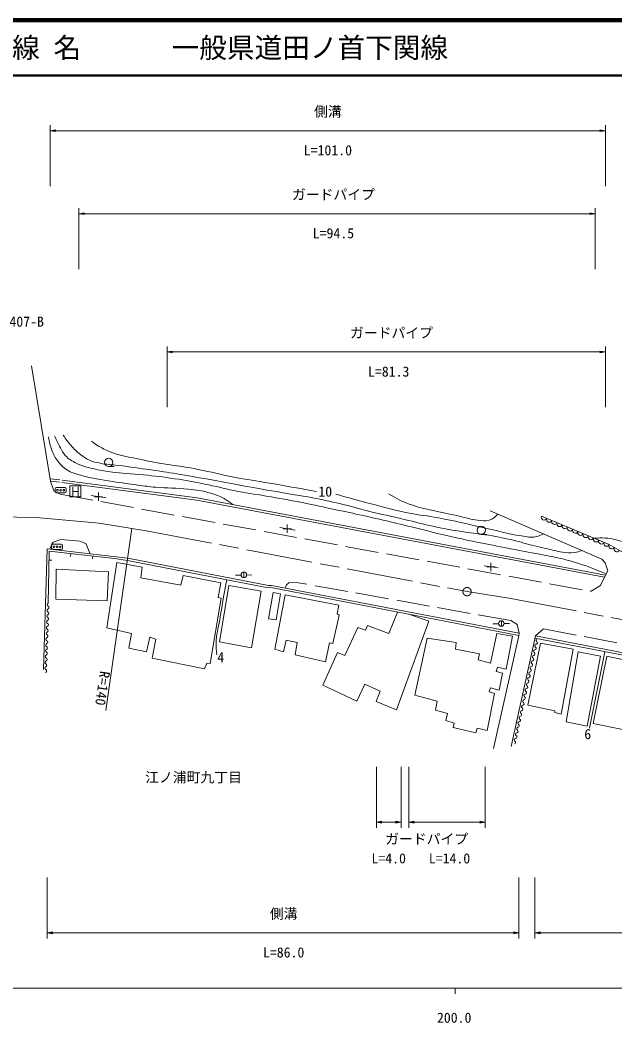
# Model space of a CAD drawing. Units: millimetres, scale not verified. Extents: x 40000 to 680000, y 20000 to 380000.
# Drawn here: x 189317 to 296922, y 198715 to 380000 of the extents above; entities that cross this region are included whole.
import ezdxf
from ezdxf.enums import TextEntityAlignment as Align

# ---------------------------------------------------------------- set-up
doc = ezdxf.new("R2010")
doc.units = ezdxf.units.MM
doc.header["$LTSCALE"] = 1000
doc.linetypes.add('CHAIN', pattern=[18.5, 12, -1.5, 3.5, -1.5])
doc.linetypes.add('DASHED', pattern=[7.5, 6, -1.5])
for name, color, linetype, lineweight in [('M-BMK', 2, 'CHAIN', 13), ('M-STR-HTXT', 7, 'Continuous', 13), ('M-STR-STRC', 7, 'Continuous', 13), ('M-TTL', 2, 'Continuous', 140), ('M-TTL-BAND', 7, 'Continuous', 13), ('M-TTL-LINE', 7, 'Continuous', 50), ('M-WORK', 1, 'Continuous', 13)]:
    doc.layers.add(name, color=color, linetype=linetype, lineweight=lineweight)
doc.layers.add('M-BMK-HTXT', color=7, linetype='Continuous')
doc.layers.add('M-TTL-TXT', color=7, linetype='Continuous')
doc.styles.add('ＭＳ ゴシック', font='')
doc.styles.get('ＭＳ ゴシック').set_extended_font_data('MS Gothic')

# ---------------------------------------------------------------- blocks, each defined once
blk = doc.blocks.new('open_arrow')
at = {"color": 0, "linetype": 'Continuous', "lineweight": -2}
blk.add_lwpolyline([(7.5, 1.25), (0, 0), (7.5, -1.25)], dxfattribs=at)
blk = doc.blocks.new('plus')
at = {"color": 0, "linetype": 'Continuous', "lineweight": -2}
for p, q in [((-1.25, 0), (1.25, 0)), ((0, -1.25), (0, 1.25))]:
    blk.add_line(p, q, dxfattribs=at)

msp = doc.modelspace()

# ---------------------------------------------------------------- linework, layer by layer
at = {"layer": 'M-BMK'}
for p, q in [((182796, 290226), (192224, 290086)), ((192224, 290086), (203647, 289030)), ((203647, 289030), (212136, 287698)), ((212136, 287698), (270172, 276680)), ((270172, 276680), (278092, 275456)), ((278092, 275456), (361490, 259518))]:
    msp.add_line(p, q, dxfattribs=at)
msp.add_circle((270172, 276680), 750, dxfattribs=at)
at = {"layer": 'M-STR-HTXT'}
for p, q in [((194782, 350000), (194782, 361000)), ((295204, 350000), (295204, 361000)), ((194782, 360000), (295204, 360000)), ((199960, 335000), (199960, 346000)), ((199960, 345000), (293354, 345000)), ((293354, 335000), (293354, 346000)), ((215915, 310000), (215915, 321000)), ((295204, 310000), (295204, 321000)), ((215915, 320000), (295204, 320000)), ((209565, 288101), (204837, 255201)), ((253764, 245000), (253764, 234000)), ((258243, 245000), (258243, 234000)), ((259618, 245000), (259618, 234000)), ((273452, 245000), (273452, 234000)), ((253764, 235000), (258243, 235000)), ((259618, 235000), (273452, 235000)), ((194228, 225000), (194228, 214000)), ((279542, 225000), (279542, 214000)), ((282450, 225000), (282450, 214000)), ((194228, 215000), (279542, 215000)), ((282450, 215000), (359254, 215000))]:
    msp.add_line(p, q, dxfattribs=at)
at = {"layer": 'M-STR-STRC'}
for p, q in [((200324, 295803), (198324, 295803)), ((198324, 295803), (198324, 293803)), ((198864, 293888), (198864, 295587)), ((199855, 295598), (199855, 293893)), ((200324, 293803), (200324, 295803)), ((198324, 293803), (200324, 293803)), ((198864, 294803), (199855, 294803))]:
    msp.add_line(p, q, dxfattribs=at)
at = {"layer": 'M-TTL'}
msp.add_line((680000, 380000), (40000, 380000), dxfattribs=at)
at = {"layer": 'M-TTL-BAND'}
for p, q in [((40000, 205000), (579000, 205000)), ((268000, 205000), (268000, 204000))]:
    msp.add_line(p, q, dxfattribs=at)
at = {"layer": 'M-TTL-LINE'}
msp.add_line((40000, 370000), (680000, 370000), dxfattribs=at)
at = {"layer": 'M-WORK'}
for p, q in [((191359, 317513), (194849, 296672)), ((205343, 299281), (206343, 299281)), ((194782, 297074), (196496, 296869)), ((194849, 296672), (196439, 296462)), ((197412, 295514), (195912, 295514)), ((196860, 296404), (221302, 293237)), ((196912, 296801), (221376, 293630)), ((195662, 295264), (195662, 294764)), ((195912, 294514), (197412, 294514)), ((197662, 294764), (197662, 295264)), ((202190, 294034), (204910, 293638)), ((221302, 293237), (295005, 279312)), ((221376, 293630), (295204, 279662)), ((294541, 282575), (274375, 291269)), ((283624, 290314), (295890, 285172)), ((236317, 288296), (239087, 287785)), ((272740, 287022), (273740, 287022)), ((195024, 285025), (195024, 284525)), ((196774, 285275), (195274, 285275)), ((197024, 284525), (197024, 285025)), ((295890, 285172), (303220, 280991)), ((193533, 262583), (194228, 284441)), ((194228, 284441), (208835, 282718)), ((194545, 280738), (194556, 283969)), ((194556, 283969), (206377, 282656)), ((195274, 284275), (196774, 284275)), ((198478, 283533), (198423, 283036)), ((202454, 283092), (202399, 282595)), ((194550, 282353), (195050, 282352)), ((206796, 281935), (205037, 270161)), ((208759, 282325), (206377, 282656)), ((211424, 281129), (206796, 281935)), ((208759, 282325), (234201, 277394)), ((208835, 282718), (234277, 277786)), ((211174, 279174), (211424, 281129)), ((273282, 281322), (275784, 280965)), ((295172, 281867), (294541, 282575)), ((295651, 280450), (295172, 281867)), ((194545, 280738), (194412, 274603)), ((218820, 279581), (218413, 277876)), ((225606, 278299), (218820, 279581)), ((229292, 279673), (228263, 279672)), ((229790, 279216), (229790, 280216)), ((230290, 279690), (231251, 279686)), ((295005, 279312), (295651, 280450)), ((218413, 277876), (211174, 279174)), ((225153, 275593), (225606, 278299)), ((234201, 277394), (234699, 277413)), ((234277, 277786), (234775, 277806)), ((234699, 277413), (279549, 268751)), ((234775, 277806), (279617, 269145)), ((225684, 275500), (225153, 275593)), ((235392, 266254), (237299, 276079)), ((237299, 276079), (246978, 274250)), ((223688, 263659), (225684, 275500)), ((246978, 274250), (246666, 272686)), ((247056, 272436), (245868, 267286)), ((246666, 272686), (247056, 272436)), ((257561, 272997), (255994, 269120)), ((263243, 271327), (259649, 272594)), ((205037, 270161), (209469, 269082)), ((250396, 270183), (248092, 265107)), ((251814, 269704), (250396, 270183)), ((252179, 270548), (251814, 269704)), ((255994, 269120), (252179, 270548)), ((257401, 255329), (263243, 271327)), ((275880, 270881), (274851, 270880)), ((276378, 270424), (276378, 271424)), ((276877, 270898), (277839, 270894)), ((209469, 269082), (209000, 266455)), ((212214, 265799), (212777, 268472)), ((212777, 268472), (213902, 268097)), ((275571, 269138), (274435, 263770)), ((279542, 268711), (274982, 248304)), ((278365, 268617), (275571, 269138)), ((277267, 262659), (278365, 268617)), ((278161, 248670), (282542, 268663)), ((279617, 269145), (279542, 268711)), ((282542, 268663), (359254, 253806)), ((213902, 268097), (213222, 264649)), ((237477, 267880), (236997, 265816)), ((239426, 267484), (237477, 267880)), ((239061, 265274), (239426, 267484)), ((245284, 267443), (244565, 263971)), ((245868, 267286), (245284, 267443)), ((262967, 268295), (260699, 257975)), ((268172, 267467), (262967, 268295)), ((268109, 266268), (268172, 267467)), ((283460, 267379), (281177, 256168)), ((359265, 253453), (282450, 268245)), ((289386, 266253), (283460, 267379)), ((209000, 266455), (212214, 265799)), ((236997, 265816), (235392, 266254)), ((244565, 263971), (239061, 265274)), ((246737, 265680), (244058, 259801)), ((248092, 265107), (246737, 265680)), ((272394, 265434), (268109, 266268)), ((272204, 264333), (272394, 265434)), ((287214, 254560), (289386, 266253)), ((292348, 251991), (295088, 265811)), ((213222, 264649), (222674, 262703)), ((222674, 262703), (223125, 263774)), ((223125, 263774), (223688, 263659)), ((274435, 263770), (272204, 264333)), ((275425, 262228), (275669, 263041)), ((275669, 263041), (277267, 262659)), ((276555, 261931), (275425, 262228)), ((275976, 258882), (276555, 261931)), ((244058, 259801), (250219, 256892)), ((250219, 256892), (251657, 259926)), ((251657, 259926), (254430, 258664)), ((274194, 258553), (274397, 259319)), ((274397, 259319), (275976, 258882)), ((254430, 258664), (253753, 256840)), ((260699, 257975), (264765, 256880)), ((273803, 251580), (275163, 258287)), ((275163, 258287), (274194, 258553)), ((253753, 256840), (257401, 255329)), ((264765, 256880), (264483, 255238)), ((281177, 256168), (286056, 255120)), ((264483, 255238), (266610, 254644)), ((266610, 254644), (266328, 253378)), ((286056, 255120), (286024, 254839)), ((286024, 254839), (287214, 254560)), ((266328, 253378), (267861, 252924)), ((267861, 252924), (267642, 252096)), ((267642, 252096), (271786, 251126)), ((271786, 251126), (272004, 252017)), ((272004, 252017), (273803, 251580))]:
    msp.add_line(p, q, dxfattribs=at)
at = {"layer": 'M-WORK', "linetype": 'DASHED'}
for p, q in [((194849, 296672), (195437, 294898)), ((195437, 294898), (196557, 294295)), ((196557, 294295), (292612, 276737)), ((195093, 285239), (194707, 284385)), ((195335, 285622), (195093, 285239)), ((196714, 286095), (195335, 285622)), ((200110, 285827), (196714, 286095)), ((201196, 285380), (200110, 285827)), ((201998, 283525), (201196, 285380)), ((294338, 277774), (295005, 279312)), ((237521, 277897), (237268, 277324)), ((237942, 278242), (237521, 277897)), ((239257, 278357), (237942, 278242)), ((278116, 271437), (239257, 278357)), ((292612, 276737), (294338, 277774)), ((279253, 270761), (278116, 271437)), ((279617, 269145), (279253, 270761)), ((282542, 268663), (284003, 269936)), ((284003, 269936), (358465, 255826))]:
    msp.add_line(p, q, dxfattribs=at)
at = {"layer": 'M-WORK'}
for points in [[(195847, 280728), (205296, 280278), (205061, 275045), (195811, 275301)], [(225383, 267631), (227064, 277761), (232934, 276794), (231205, 266526)], [(235071, 276519), (234282, 271792), (235663, 271576), (236451, 276289)], [(291922, 252384), (294330, 265001), (290296, 265770), (288114, 253145)], [(300837, 263895), (298347, 251749), (292968, 252852), (295458, 264998)]]:
    msp.add_lwpolyline(points, close=True, dxfattribs=at)
for centre, radius in [((205343, 300031), 750), ((196087, 295014), 150), ((196662, 295014), 150), ((197237, 295014), 150), ((272740, 287772), 750), ((195449, 284775), 150), ((196024, 284775), 150), ((196599, 284775), 150), ((229790, 279716), 500), ((276378, 270924), 500)]:
    msp.add_circle(centre, radius, dxfattribs=at)
for centre, radius, start, end in [((195912, 295264), 250, 90, 180), ((197412, 295264), 250, 0, 90), ((195912, 294764), 250, 180, 270), ((197412, 294764), 250, 270, 0), ((284100, 290127), 512, 158.56342, 335.94936), ((285044, 289732), 512, 158.56342, 335.94936), ((285987, 289336), 512, 158.56342, 335.94936), ((286931, 288941), 512, 158.56342, 335.94936), ((287874, 288545), 512, 158.56342, 335.94936), ((288818, 288149), 512, 158.56342, 335.94936), ((289762, 287754), 512, 158.56342, 335.94936), ((290705, 287358), 512, 158.56342, 335.94936), ((291649, 286963), 512, 158.56342, 335.94936), ((292592, 286567), 512, 158.56342, 335.94936), ((195274, 285025), 250, 90, 180), ((196774, 285025), 250, 0, 90), ((293536, 286172), 512, 158.56342, 335.94936), ((294479, 285776), 512, 158.56342, 335.94936), ((295423, 285381), 512, 158.56342, 335.94936), ((296362, 284935), 528, 153.35914, 327.24069), ((297278, 284413), 528, 153.35914, 327.24069), ((195274, 284525), 250, 180, 270), ((196774, 284525), 250, 270, 0), ((194523, 274337), 288, 112.54697, 243.20158), ((194263, 273824), 288, 292.54697, 63.20158), ((194445, 272249), 288, 112.54697, 243.20158), ((194484, 273293), 288, 112.54697, 243.20158), ((194186, 271735), 288, 292.54697, 63.20158), ((194225, 272780), 288, 292.54697, 63.20158), ((194368, 270160), 288, 112.54697, 243.20158), ((194406, 271204), 288, 112.54697, 243.20158), ((194147, 270691), 288, 292.54697, 63.20158), ((194290, 268071), 288, 112.54697, 243.20158), ((194329, 269116), 288, 112.54697, 243.20158), ((194070, 268602), 288, 292.54697, 63.20158), ((194108, 269647), 288, 292.54697, 63.20158), ((194251, 267027), 288, 112.54697, 243.20158), ((193992, 266514), 288, 292.54697, 63.20158), ((194031, 267558), 288, 292.54697, 63.20158), ((282705, 266890), 275, 98.97871, 236.37073), ((282400, 266432), 275, 278.97871, 56.37073), ((282924, 267891), 275, 98.97871, 236.37073), ((282619, 267433), 275, 278.97871, 56.37073), ((194174, 264938), 288, 112.54697, 243.20158), ((194212, 265982), 288, 112.54697, 243.20158), ((193914, 264425), 288, 292.54697, 63.20158), ((193953, 265469), 288, 292.54697, 63.20158), ((282268, 264889), 275, 98.97871, 236.37073), ((282486, 265889), 275, 98.97871, 236.37073), ((282182, 265432), 275, 278.97871, 56.37073), ((194096, 262849), 288, 112.54697, 243.20158), ((194135, 263894), 288, 112.54697, 243.20158), ((193876, 263380), 288, 292.54697, 63.20158), ((281830, 262887), 275, 98.97871, 236.37073), ((282049, 263888), 275, 98.97871, 236.37073), ((281744, 263430), 275, 278.97871, 56.37073), ((281963, 264431), 275, 278.97871, 56.37073), ((193837, 262336), 288, 292.54697, 63.20158), ((281393, 260886), 275, 98.97871, 236.37073), ((281612, 261886), 275, 98.97871, 236.37073), ((281307, 261429), 275, 278.97871, 56.37073), ((281526, 262429), 275, 278.97871, 56.37073), ((281174, 259885), 275, 98.97871, 236.37073), ((280870, 259427), 275, 278.97871, 56.37073), ((281088, 260428), 275, 278.97871, 56.37073), ((280737, 257884), 275, 98.97871, 236.37073), ((280433, 257426), 275, 278.97871, 56.37073), ((280956, 258884), 275, 98.97871, 236.37073), ((280651, 258427), 275, 278.97871, 56.37073), ((280300, 255882), 275, 98.97871, 236.37073), ((279995, 255425), 275, 278.97871, 56.37073), ((280518, 256883), 275, 98.97871, 236.37073), ((280214, 256425), 275, 278.97871, 56.37073), ((279862, 253881), 275, 98.97871, 236.37073), ((280081, 254882), 275, 98.97871, 236.37073), ((279777, 254424), 275, 278.97871, 56.37073), ((279425, 251879), 275, 98.97871, 236.37073), ((279644, 252880), 275, 98.97871, 236.37073), ((279339, 252422), 275, 278.97871, 56.37073), ((279558, 253423), 275, 278.97871, 56.37073), ((279206, 250879), 275, 98.97871, 236.37073), ((278902, 250421), 275, 278.97871, 56.37073), ((279121, 251422), 275, 278.97871, 56.37073), ((278988, 249878), 275, 98.97871, 236.37073), ((278683, 249420), 275, 278.97871, 56.37073)]:
    msp.add_arc(centre, radius, start, end, dxfattribs=at)
for points, knots in [([(194437, 304684), (194657, 303568), (194728, 303180), (195094, 302276), (195438, 301422), (195627, 300914), (196204, 300196), (196827, 299420), (197234, 298977), (198111, 298507), (198919, 298075), (199431, 297946), (200316, 297710), (202528, 297120), (203812, 296974), (206070, 296600), (207848, 296305), (208850, 296179), (210636, 295943), (211880, 295779), (212575, 295655), (213826, 295552), (216143, 295361), (217457, 295463), (219768, 295208), (221222, 295048), (222057, 294989), (223458, 294567), (224559, 294235), (225222, 294109), (226210, 293520), (226833, 293147), (227080, 292976), (227716, 292431)], [0, 0, 0, 0, 1, 1, 1, 2, 2, 2, 3, 3, 3, 4, 4, 4, 5, 5, 5, 6, 6, 6, 7, 7, 7, 8, 8, 8, 9, 9, 9, 10, 10, 10, 11, 11, 11, 11]), ([(295332, 279887), (292639, 280965), (291889, 281327), (289599, 282001), (288773, 282244), (288310, 282383), (287473, 282585), (286168, 282899), (285424, 283016), (284109, 283280), (279913, 284119), (277546, 284506), (273353, 285357), (270109, 286016), (268290, 286377), (265066, 287124), (263996, 287372), (263412, 287569), (262345, 287828), (258070, 288867), (255679, 289468), (251384, 290424), (249457, 290852), (248373, 291073), (246443, 291487), (244068, 291995), (242744, 292316), (240361, 292785), (237810, 293286), (236370, 293511), (233809, 293957), (231545, 294352), (230262, 294495), (228008, 294942), (225938, 295353), (224807, 295716), (222738, 296131), (220604, 296559), (219403, 296777), (217250, 297100), (215060, 297429), (213825, 297562), (211621, 297788), (209285, 298028), (207958, 297995), (205632, 298320), (204425, 298489), (203753, 298629), (202568, 298914), (201371, 299201), (200661, 299308), (199566, 299868), (198694, 300314), (198183, 300588), (197502, 301291), (197051, 301756), (196949, 302137), (196626, 302698), (196155, 303514), (196027, 303819), (195547, 304856)], [0, 0, 0, 0, 1, 1, 1, 2, 2, 2, 3, 3, 3, 4, 4, 4, 5, 5, 5, 6, 6, 6, 7, 7, 7, 8, 8, 8, 9, 9, 9, 10, 10, 10, 11, 11, 11, 12, 12, 12, 13, 13, 13, 14, 14, 14, 15, 15, 15, 16, 16, 16, 17, 17, 17, 18, 18, 18, 19, 19, 19, 20, 20, 20, 20]), ([(291004, 284100), (290377, 283891), (290144, 283835), (289575, 283756), (288745, 283641), (288264, 283734), (287433, 283835), (286285, 283974), (285669, 284214), (284540, 284460), (283904, 284599), (283546, 284668), (282914, 284820), (281342, 285196), (280483, 285491), (278911, 285867), (277042, 286315), (275990, 286552), (274095, 286868), (272332, 287162), (271326, 287200), (269560, 287478), (267457, 287808), (266279, 288002), (264197, 288447), (262078, 288901), (260913, 289250), (258803, 289745), (256289, 290335), (254867, 290611), (252360, 291231), (251342, 291482), (250780, 291655), (249765, 291919), (248826, 292162), (248302, 292311), (247357, 292528), (245166, 293032), (243940, 293329), (241728, 293732), (240503, 293956), (239812, 294055), (238585, 294264), (235659, 294761), (234018, 295028), (231095, 295546), (229026, 295913), (227878, 296175), (225810, 296547), (222625, 297120), (220843, 297454), (217648, 297970), (215855, 298259), (214849, 298416), (213051, 298673), (210707, 299009), (209394, 299197), (207047, 299502), (205784, 299666), (205056, 299629), (203810, 299893), (203047, 300055), (202598, 300107), (201887, 300425), (201224, 300720), (200889, 300970), (200313, 301410), (199513, 302023), (199107, 302431), (198447, 303192), (197886, 303838), (197699, 304101), (197133, 304944)], [0, 0, 0, 0, 1, 1, 1, 2, 2, 2, 3, 3, 3, 4, 4, 4, 5, 5, 5, 6, 6, 6, 7, 7, 7, 8, 8, 8, 9, 9, 9, 10, 10, 10, 11, 11, 11, 12, 12, 12, 13, 13, 13, 14, 14, 14, 15, 15, 15, 16, 16, 16, 17, 17, 17, 18, 18, 18, 19, 19, 19, 20, 20, 20, 21, 21, 21, 22, 22, 22, 23, 23, 23, 24, 24, 24, 24]), ([(242949, 294790), (238825, 295519), (237786, 295704), (234475, 296275), (231935, 296713), (230501, 296899), (227970, 297385), (225442, 297872), (224056, 298294), (221528, 298777), (217626, 299522), (215383, 299638), (211505, 300497), (208977, 301057), (207460, 301133), (205094, 302186), (204218, 302576), (203723, 302810), (202936, 303358), (202643, 303563), (202532, 303635), (202201, 303906)], [0, 0, 0, 0, 1, 1, 1, 2, 2, 2, 3, 3, 3, 4, 4, 4, 5, 5, 5, 6, 6, 6, 7, 7, 7, 7]), ([(283992, 287123), (283468, 286833), (283225, 286753), (282701, 286616), (281685, 286351), (281054, 286582), (280016, 286739), (277248, 287156), (275752, 287684), (273018, 288282), (269880, 288968), (268138, 289432), (264981, 290021), (262919, 290405), (261738, 290472), (259680, 290881), (257190, 291375), (255821, 291778), (253363, 292413), (250642, 293116), (246834, 294192), (246421, 294305), (246421, 294305), (246421, 294305), (246421, 294305)], [0, 0, 0, 0, 1, 1, 1, 2, 2, 2, 3, 3, 3, 4, 4, 4, 5, 5, 5, 6, 6, 6, 7, 7, 7, 8, 8, 8, 8]), ([(275762, 290672), (275210, 290116), (274900, 289832), (274198, 289591), (273413, 289321), (272896, 289486), (272072, 289591), (270847, 289746), (270191, 290005), (268986, 290269), (267061, 290690), (265973, 290885), (264055, 291342), (262338, 291752), (261332, 291861), (259686, 292499), (258167, 293088), (257606, 293406), (255961, 294376)], [0, 0, 0, 0, 1, 1, 1, 2, 2, 2, 3, 3, 3, 4, 4, 4, 5, 5, 5, 6, 6, 6, 6]), ([(293141, 286325), (294086, 286387), (294385, 286415), (295179, 286357), (295848, 286308), (296220, 286243), (296878, 286117), (297625, 285975), (298010, 285728), (298765, 285638), (299412, 285561), (299784, 285541), (300433, 285596), (301449, 285683), (302011, 285812), (303008, 286024), (303679, 286166), (303906, 286218), (304717, 286430)], [0, 0, 0, 0, 1, 1, 1, 2, 2, 2, 3, 3, 3, 4, 4, 4, 5, 5, 5, 6, 6, 6, 6]), ([(224884, 265238), (224782, 266194), (224785, 266510), (224790, 267326), (224802, 269002), (225161, 269915), (225424, 271571), (225876, 274421), (226066, 275337), (226732, 278841)], [0, 0, 0, 0, 1, 1, 1, 2, 2, 2, 3, 3, 3, 3])]:
    msp.add_open_spline(points, degree=3, knots=knots, dxfattribs=at)

# ---------------------------------------------------------------- block references
at = {"layer": 'M-STR-HTXT', "xscale": 133, "yscale": 133}
for p in [(194782, 360000), (199960, 345000), (215915, 320000), (253764, 235000), (259618, 235000), (194228, 215000), (282450, 215000)]:
    msp.add_blockref('open_arrow', p, dxfattribs=at)
at = {"layer": 'M-STR-HTXT', "xscale": 133, "yscale": 133, "rotation": 180}
for p in [(295204, 360000), (293354, 345000), (295204, 320000), (258243, 235000), (273452, 235000), (279542, 215000)]:
    msp.add_blockref('open_arrow', p, dxfattribs=at)
at = {"layer": 'M-WORK', "xscale": 600, "yscale": 600}
for p in [(203509, 293842), (237646, 288050), (274476, 281151)]:
    msp.add_blockref('plus', p, dxfattribs=at)

# ---------------------------------------------------------------- texts
at = {"layer": 'M-BMK-HTXT', "style": 'ＭＳ ゴシック'}
msp.add_text('江ノ浦町九丁目', height=1833, dxfattribs=at).set_placement((211958, 241647), align=Align.BOTTOM_LEFT)
at = {"layer": 'M-STR-HTXT', "style": 'ＭＳ ゴシック'}
for s, p in [('側溝', (242500, 362000)), ('ガードパイプ', (238500, 347000)), ('ガードパイプ', (249000, 322000)), ('ガードパイプ', (255370, 230509)), ('側溝', (234500, 217000))]:
    msp.add_text(s, height=1833, dxfattribs=at).set_placement(p, align=Align.BOTTOM_LEFT)
for s, p in [('L=101.0', (245000, 355000)), ('L=94.5', (246000, 340000)), ('L=81.3', (256000, 315000)), ('L=4.0', (256000, 227000)), ('L=14.0', (267000, 227000)), ('L=86.0', (237000, 210000))]:
    msp.add_text(s, height=1833, dxfattribs=at).set_placement(p, align=Align.BOTTOM_CENTER)
msp.add_text('R=140', height=1833, rotation=261.822, dxfattribs=at).set_placement((203242, 262498), align=Align.BOTTOM_LEFT)
at = {"layer": 'M-STR-STRC', "style": 'ＭＳ ゴシック'}
msp.add_text('407-B', height=1833, dxfattribs=at).set_placement((187401, 324031), align=Align.BOTTOM_LEFT)
at = {"layer": 'M-TTL-BAND', "style": 'ＭＳ ゴシック'}
msp.add_text('200.0', height=1833, dxfattribs=at).set_placement((267844, 198195), align=Align.BOTTOM_CENTER)
at = {"layer": 'M-TTL-TXT', "style": 'ＭＳ ゴシック'}
for s, p in [('路 線 名', (180380, 375000)), ('一般県道田ノ首下関線', (216734, 375000))]:
    msp.add_text(s, height=3666, dxfattribs=at).set_placement(p, align=Align.MIDDLE_LEFT)
at = {"layer": 'M-WORK', "style": 'ＭＳ ゴシック'}
for s, p in [('10', (243270, 293302)), ('4', (225011, 263355)), ('6', (291381, 249473))]:
    msp.add_text(s, height=1833, dxfattribs=at).set_placement(p, align=Align.BOTTOM_LEFT)

doc.saveas('drawing.dxf')
